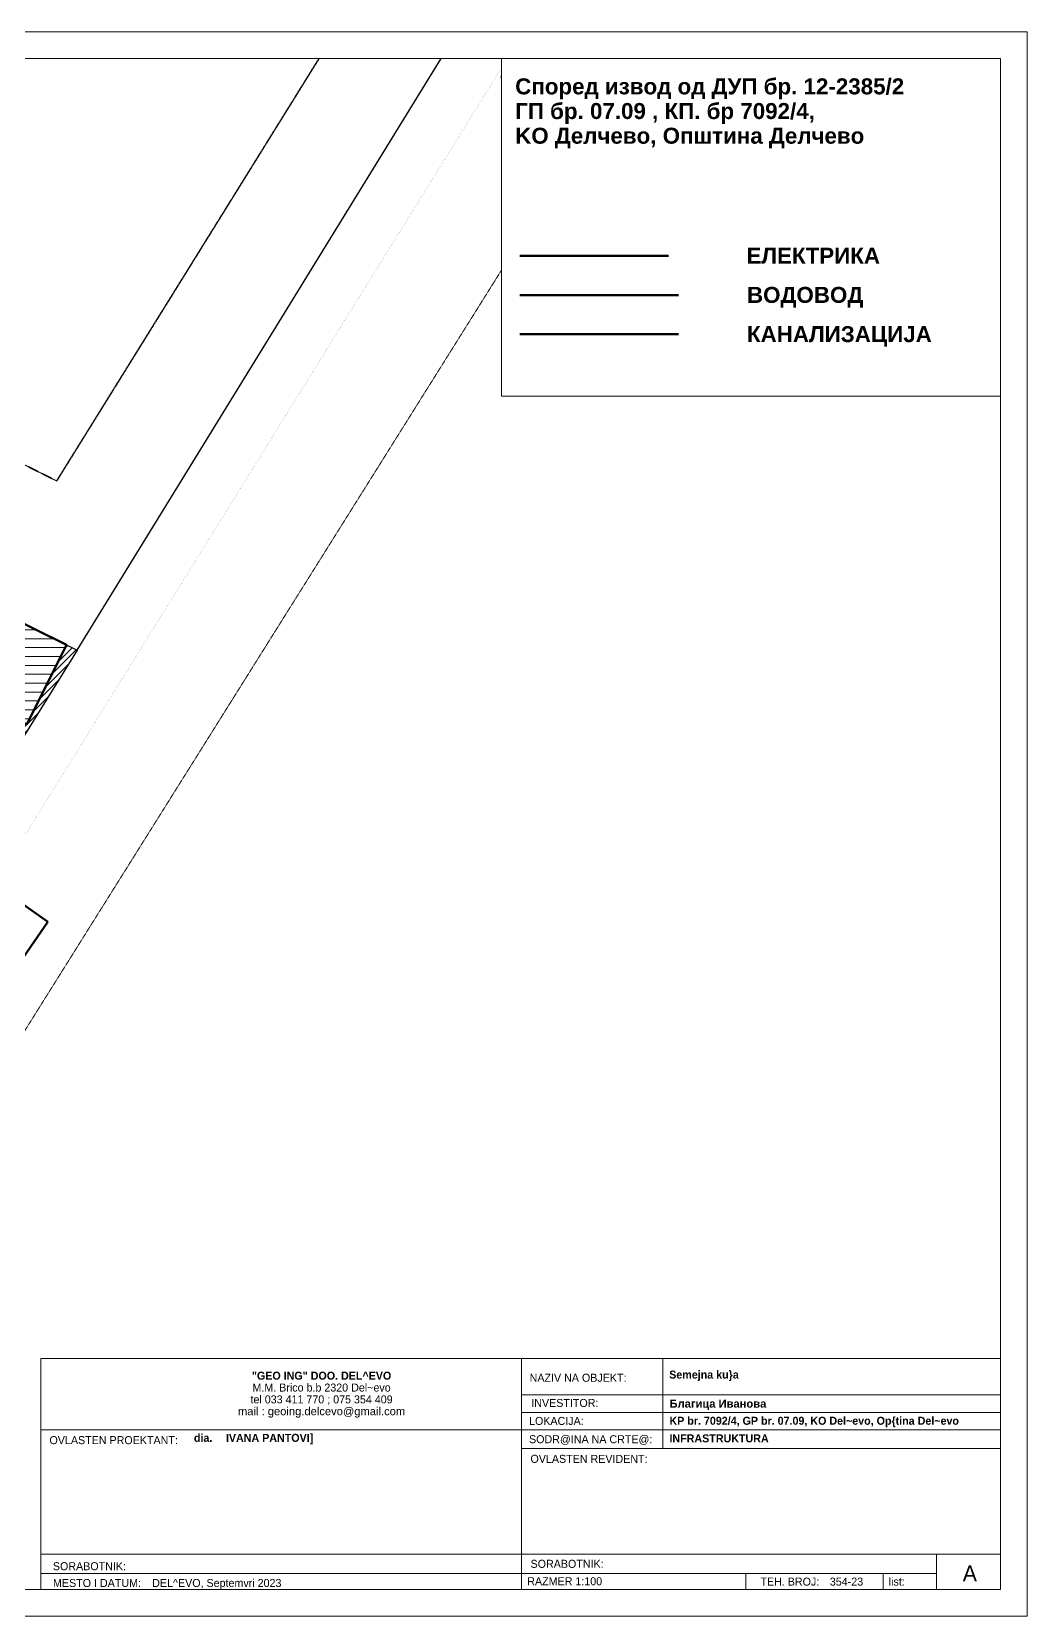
# Model space of a CAD drawing. Header units: metres. Extents: x 579991 to 911209, y 678516 to 840782.
# Drawn here: x 677983 to 705991, y 678516 to 723066 of the extents above; entities that cross this region are included whole.
import ezdxf

# ---------------------------------------------------------------- set-up
doc = ezdxf.new("R2010")
doc.units = ezdxf.units.M
doc.header["$MEASUREMENT"] = 0
doc.linetypes.add('DASHED', pattern=[0.75, 0.5, -0.25])
for name, color, linetype, lineweight, true_color in [('2D Drafting - General_Pen_No__104', 7, 'Continuous', 13, 0x96e196), ('2D Drafting - General_Pen_No__62', 7, 'Continuous', 13, 0xaaaaaa), ('2D Drafting - General_Pen_No__82', 7, 'Continuous', 13, 0xaaaaaa)]:
    doc.layers.add(name, color=color, linetype=linetype, lineweight=lineweight, true_color=true_color)
for name, color, linetype, lineweight in [('2D Drafting - General_Pen_No__6', 5, 'Continuous', 13), ('Annotation - Text_Pen_No__120', 7, 'Continuous', 13), ('gradezna_linija', 250, 'Continuous', 53), ('Lines_Pen_No__1', 7, 'Continuous', 13), ('OSOVINA', 7, 'DASHED', 0), ('Pecat_Pen_No__1', 7, 'Continuous', 13), ('Roofs_Pen_No__1', 7, 'Continuous', 13)]:
    doc.layers.add(name, color=color, linetype=linetype, lineweight=lineweight)
doc.layers.add('DOKUMENTACIONA', color=7, linetype='Continuous')
doc.layers.add('Parceli', color=7, linetype='Continuous')
doc.styles.add('GENERATED_STYLE_2', font='arial.ttf')
doc.styles.add('GENERATED_STYLE_5', font='')
doc.styles.get('GENERATED_STYLE_5').set_extended_font_data('MAC C Swiss cyrillic', bold=True)

msp = doc.modelspace()

# ---------------------------------------------------------------- hatches: boundary and pattern name
at = {"layer": '2D Drafting - General_Pen_No__104', "linetype": 'Continuous', "lineweight": 0, "true_color": 0x547d54, "transparency": 33554687}
h = msp.add_hatch(dxfattribs=at)
h.set_pattern_fill('ANSI31', color=87, scale=1000)
h.set_pattern_definition([(45, (63000, 0), (-88.388348, 88.388348), [])])
h.paths.add_polyline_path([(672873.871, 695722.141), (670426.726, 697461.877, -0.026120161), (666432.798, 692706.223), (657490.342, 699788.138, 0.03723767), (664677.325, 709608.866), (674975.008, 704463.658, -0.026721154), (671604.311, 699078.609), (674046.325, 697342.52, 0.001958045), (674373.1, 697811.315), (679260.511, 705676.047), (678959.539, 705826.427), (677850.711, 703585.78), (673369.416, 705803.436), (674478.245, 708044.083), (678959.539, 705826.427), (662764.913, 713918.026, -0.03723767), (652492.072, 699919.66), (666807.45, 688582.7, 0.032134717)])
h.paths.add_polyline_path([(666793.704, 691251.162), (666641.75, 691171.876), (666663.025, 691068.994), (666966.92, 690853.446), (666659.629, 690957.709), (666518.936, 691047.45), (666380.142, 690856.448), (666361.629, 690642.473), (666316.664, 690940.162), (666440.187, 691116.991), (666150.211, 690975.374), (665895.847, 690761.706), (666150.332, 691051.549), (666375.356, 691235.118), (666304.491, 691314.762), (666106.022, 691396.847), (666403.433, 691350.086), (666480.681, 691249.557), (666533.56, 691430.152), (666441.973, 691722.58), (666573.725, 691492.857), (666587.863, 691237.262), (666690.285, 691312.3), (666980.197, 691307.882)], flags=16)
h.paths.add_polyline_path([(655733.901, 700384.778), (655581.947, 700305.491), (655603.222, 700202.609), (655907.117, 699987.062), (655599.826, 700091.325), (655459.133, 700181.066), (655320.339, 699990.064), (655301.826, 699776.089), (655256.861, 700073.777), (655380.384, 700250.607), (655090.408, 700108.99), (654836.044, 699895.322), (655090.529, 700185.164), (655315.553, 700368.734), (655244.688, 700448.377), (655046.218, 700530.462), (655343.63, 700483.701), (655420.878, 700383.173), (655473.757, 700563.768), (655382.17, 700856.195), (655513.921, 700626.473), (655528.06, 700370.878), (655630.482, 700445.916), (655920.394, 700441.497)], flags=16)
h.paths.add_polyline_path([(663976.215, 711271.052), (663668.924, 711375.315), (663528.231, 711465.056), (663389.437, 711274.054), (663370.924, 711060.079), (663325.959, 711357.767), (663449.482, 711534.597), (663159.505, 711392.98), (662905.142, 711179.312), (663159.626, 711469.155), (663384.651, 711652.724), (663313.786, 711732.367), (663115.316, 711814.453), (663412.728, 711767.692), (663489.976, 711667.163), (663542.855, 711847.758), (663451.268, 712140.185), (663583.019, 711910.463), (663597.158, 711654.868), (663699.579, 711729.906), (663989.491, 711725.487), (663802.999, 711668.768), (663651.045, 711589.482), (663672.319, 711486.6)], flags=16)
h.paths.add_polyline_path([(664494.178, 695984.909), (663892.913, 695185.86), (661655.575, 696869.403), (662256.841, 697668.453), (659380.264, 699833.009), (661424.567, 702549.776), (660625.517, 703151.042), (662549.568, 705707.999), (663348.617, 705106.734), (665392.92, 707823.501), (673383.412, 701810.845), (671423.953, 699206.83), (671604.311, 699078.609, 0.026721154), (674975.008, 704463.658), (664677.325, 709608.866, -0.03723767), (657490.342, 699788.138), (666432.798, 692706.223, 0.034535057), (671604.311, 699078.609), (671423.953, 699206.83), (667370.756, 693820.353)], flags=17)
at = {"layer": 'gradezna_linija', "linetype": 'Continuous', "lineweight": 0}
h = msp.add_hatch(dxfattribs=at)
h.set_pattern_fill('LINE', color=30, scale=2000, style=0)
h.set_pattern_definition([(0, (63000, 0), (0, 250), [])])
h.paths.add_polyline_path([(674478.245, 708044.083), (673369.416, 705803.436), (677850.711, 703585.78), (678959.539, 705826.427)])
h.paths.add_polyline_path([(665392.92, 707823.501), (663348.617, 705106.734), (662549.568, 705707.999), (660625.517, 703151.042), (661424.567, 702549.776), (659380.264, 699833.009), (662256.841, 697668.453), (661655.575, 696869.403), (663892.913, 695185.86), (664494.178, 695984.909), (667370.756, 693820.353), (673383.412, 701810.845)])
h.paths.add_polyline_path([(673856.159, 706064.892), (677633.15, 704254.941), (677989.362, 704998.282), (674212.372, 706808.234)], flags=24)
h.paths.add_polyline_path([(663667.011, 699727.908), (668813.259, 699727.908), (668813.259, 701224.725), (663667.011, 701224.725)], flags=24)

# ---------------------------------------------------------------- linework, layer by layer
at = {"layer": '2D Drafting - General_Pen_No__6', "color": 5, "linetype": 'DASHED', "lineweight": 35, "flags": 128}
for points in [[(672873.226, 722316.071), (671756.338, 720222.881), (668600.868, 715473.613), (678685.661, 710434.774)], [(678685.661, 710434.774), (686069.101, 722316.071)]]:
    msp.add_lwpolyline(points, dxfattribs=at)
at = {"layer": '2D Drafting - General_Pen_No__62', "color": 253, "linetype": 'Continuous', "lineweight": 20, "true_color": 0xaaaaaa, "flags": 128}
msp.add_lwpolyline([(691182.25, 721777.8), (691203.33, 721854.667)], dxfattribs=at)
at = {"layer": '2D Drafting - General_Pen_No__82', "color": 253, "linetype": 'Continuous', "lineweight": 20, "true_color": 0xaaaaaa, "flags": 128}
msp.add_lwpolyline([(691199.654, 722316.071), (705240.617, 722316.071), (705240.617, 712818.01), (691199.654, 712818.01)], close=True, dxfattribs=at)
at = {"layer": 'DOKUMENTACIONA', "color": 46, "linetype": 'Continuous', "lineweight": 70}
for p, q in [((678436.67, 698039.887), (673283.049, 701677.468)), ((675512.279, 693812.866), (678436.67, 698039.887))]:
    msp.add_line(p, q, dxfattribs=at)
at = {"layer": 'DOKUMENTACIONA', "color": 1, "linetype": 'Continuous', "lineweight": 70, "flags": 128}
msp.add_lwpolyline([(691712.537, 716766.242), (695899.289, 716766.242)], dxfattribs=at)
at = {"layer": 'DOKUMENTACIONA', "color": 5, "linetype": 'Continuous', "lineweight": 70, "flags": 128}
msp.add_lwpolyline([(691712.537, 715662.73), (696173.83, 715662.73)], dxfattribs=at)
at = {"layer": 'DOKUMENTACIONA', "color": 46, "linetype": 'Continuous', "lineweight": 70, "flags": 128}
msp.add_lwpolyline([(691712.537, 714559.217), (696173.83, 714559.217)], dxfattribs=at)
at = {"layer": 'Lines_Pen_No__1', "linetype": 'Continuous'}
for p, q in [((705240.617, 685767.71), (691757.023, 685767.71)), ((691757.023, 683229.618), (705240.617, 683229.618)), ((698070.412, 679721.389), (698070.412, 679266.071)), ((701931.382, 679721.389), (701931.382, 679266.071))]:
    msp.add_line(p, q, dxfattribs=at)
at = {"layer": 'Lines_Pen_No__1'}
msp.add_line((691757.023, 679266.071), (691757.023, 685767.71), dxfattribs=at)
at = {"layer": 'Lines_Pen_No__1', "linetype": 'Continuous', "flags": 128}
for points in [[(678240.617, 685767.71), (691757.023, 685767.71)], [(678240.617, 679266.071), (678240.617, 685767.71), (691757.023, 685767.71)], [(695741.041, 685767.71), (695741.041, 683229.618)], [(691757.023, 684745.415), (705240.617, 684745.415)], [(691757.023, 684250.415), (705240.617, 684250.415)], [(678240.617, 683755.415), (691757.023, 683755.415)], [(691757.023, 683755.415), (705240.617, 683755.415)], [(678240.617, 680262.711), (705240.617, 680262.711)], [(703431.382, 679812.711), (703431.382, 679266.071), (703431.382, 680262.711)], [(678240.617, 679721.389), (703431.382, 679721.389)], [(678240.617, 679266.071), (705240.617, 679266.071)]]:
    msp.add_lwpolyline(points, dxfattribs=at)
at = {"layer": 'OSOVINA', "linetype": 'DASHED', "ltscale": 5}
msp.add_line((691199.654, 716360.878), (676630.89, 693134.622), dxfattribs=at)
at = {"layer": 'Parceli', "color": 1}
for points in [[(679260.511, 705676.047), (689503.116, 722316.071)], [(662764.913, 713918.026), (679260.511, 705676.047)]]:
    msp.add_lwpolyline(points, dxfattribs=at)
at = {"layer": 'Parceli', "color": 4, "const_width": 2.336, "flags": 128}
msp.add_lwpolyline([(660581.902, 679205.843), (672627.73, 692946.389, 0.040957957), (675647.136, 697019.586), (691199.654, 722046.413)], format="xyb", dxfattribs=at)
at = {"layer": 'Parceli', "lineweight": 60}
msp.add_lwpolyline([(677850.711, 703585.78), (678959.539, 705826.427), (674478.245, 708044.083), (673369.416, 705803.436)], close=True, dxfattribs=at)
at = {"layer": 'Parceli', "color": 1}
msp.add_lwpolyline([(679260.511, 705676.047), (674373.1, 697811.315, -0.040957957), (666807.45, 688582.7)], format="xyb", dxfattribs=at)
at = {"layer": 'Roofs_Pen_No__1'}
for points in [[(642990.617, 678516.071), (705990.617, 678516.071), (705990.617, 723066.071), (642990.617, 723066.071)], [(646740.617, 679266.071), (705240.617, 679266.071), (705240.617, 722316.071), (646740.617, 722316.071)]]:
    msp.add_lwpolyline(points, close=True, dxfattribs=at)

# ---------------------------------------------------------------- texts
at = {"layer": 'Annotation - Text_Pen_No__120', "color": 7, "linetype": 'Continuous', "lineweight": 13, "insert": (691583.936, 721753.867), "char_height": 450, "width": 15443.64612, "attachment_point": 1, "line_spacing_factor": 0.924668, "style": 'GENERATED_STYLE_2'}
msp.add_mtext('\\A1;{\\fArial|b1|i0|c204|p34;Според извод од ДУП бр\\fArial|b1|i0|c0|p34;. 12-2385/2\\P\\fArial|b1|i0|c204|p34;ГП бр\\fArial|b1|i0|c0|p34;. 07.09 ,\\fArial|b1|i0|c204|p34; КП. бр \\fArial|b1|i0|c0|p34;7092/4, \\PKO \\fArial|b1|i0|c204|p34;Делчево, Општина Делчево}', dxfattribs=at)
at = {"layer": 'Annotation - Text_Pen_No__120', "color": 7, "linetype": 'Continuous', "lineweight": 13, "char_height": 450, "attachment_point": 2, "style": 'GENERATED_STYLE_2'}
for s, insert in [('\\A1;{\\fArial|b1|i0|c204|p34;ЕЛЕКТРИКА}', (699968.961, 716994.779)), ('\\A1;{\\fArial|b1|i0|c204|p34;ВОДОВОД}', (699739.725, 715891.266)), ('\\A1;{\\fArial|b1|i0|c204|p34;КАНАЛИЗАЦИЈА}', (700703.758, 714787.754))]:
    msp.add_mtext(s, dxfattribs=dict(at, insert=insert))
at = {"layer": 'Pecat_Pen_No__1', "linetype": 'Continuous', "insert": (686137.514, 684747.159), "char_height": 225, "attachment_point": 5, "line_spacing_factor": 0.887159, "style": 'GENERATED_STYLE_5'}
msp.add_mtext('\\A1;{\\fMAC C Swiss|b1|i0|c0|p34;"GEO ING" DOO. DEL^ EVO}\\P{\\fMAC C Swiss|b0|i0|c0|p34;M.M. Brico b.b 2320 Del~evo \\Ptel 033 411 770 ; 075 354 409 \\P\\fArial|b0|i0|c0|p34;mail : geoing.delcevo@gmail.com}', dxfattribs=at)
at = {"layer": 'Pecat_Pen_No__1', "linetype": 'Continuous', "style": 'GENERATED_STYLE_5'}
for s, insert, char_height, attachment_point in [('\\pqc;{\\fMAC C Swiss|b0|i0|c0|p0;NAZIV NA OBJEKT:}', (693352.745, 685335.275), 225, 2), ('{\\fMAC C Swiss|b1|i0|c0|p34;Semejna ku\\}a}', (695916.28, 685424.332), 225, 1), ('\\pqc;{\\fMAC C Swiss|b0|i0|c0|p0;INVESTITOR:}', (692981.096, 684626.894), 225, 2), ('{\\fArial|b1|i0|c204|p34;Благица Иванова}', (695925.699, 684608.257), 225, 1), ('\\pqc;{\\fMAC C Swiss|b0|i0|c0|p0;LOKACIJA:}', (692742.864, 684121.432), 225, 2), ('{\\fMAC C Swiss|b1|i0|c0|p34;KP br. 7092/4, GP br. 07.09, KO Del~evo, Op\\{tina Del~evo}', (695923.661, 684126.046), 225, 1), ('{\\fMAC C Swiss|b0|i0|c0|p34;OVLASTEN PROEKTANT:}', (678483.563, 683581.396), 225, 1), ('{\\fMAC C Swiss|b1|i0|c0|p34;dia.^IIVANA PANTOVI]}', (682546.895, 683645.796), 225, 1), ('\\pqc;{\\fMAC C Swiss|b0|i0|c0|p0;SODR@INA NA CRTE@:}', (693708.434, 683607.026), 225, 2), ('{\\fMAC C Swiss|b1|i0|c0|p34;INFRASTRUKTURA}', (695923.661, 683631.046), 225, 1), ('\\pqc;{\\fMAC C Swiss|b0|i0|c0|p0;OVLASTEN REVIDENT:}', (693660.861, 683055.6), 225, 2), ('\\pqc;{\\fMAC C Swiss|b0|i0|c0|p0;SORABOTNIK:}', (679607.03, 680036.819), 225, 2), ('\\pqc;{\\fMAC C Swiss|b0|i0|c0|p0;SORABOTNIK:}', (693044.496, 680104.573), 225, 2), ('{\\fMAC C Swiss|b0|i0|c0|p34;A}', (704373.756, 679721.389), 450, 5), ('\\pqc;{\\fMAC C Swiss|b0|i0|c0|p0;MESTO I DATUM:}', (679819.854, 679565.61), 225, 2), ('{\\fMAC C Swiss|b0|i0|c0|p34;DEL^ EVO, Septemvri 2023}', (681372.251, 679565.61), 225, 1), ('{\\fMAC C Swiss|b0|i0|c0|p0;\\A1;RAZMER 1:100^I}', (691923.643, 679614.243), 225, 1), ('\\pqc;{\\fMAC C Swiss|b0|i0|c0|p0;TEH. BROJ:}', (699310.292, 679604.336), 225, 2), ('{\\fMAC C Swiss|b0|i0|c0|p34;354-23}', (700435.166, 679604.336), 225, 1), ('{\\fMAC C Swiss|b0|i0|c0|p34;list:}', (702092.486, 679604.336), 225, 1)]:
    msp.add_mtext(s, dxfattribs=dict(at, insert=insert, char_height=char_height, attachment_point=attachment_point))

doc.saveas('drawing.dxf')
